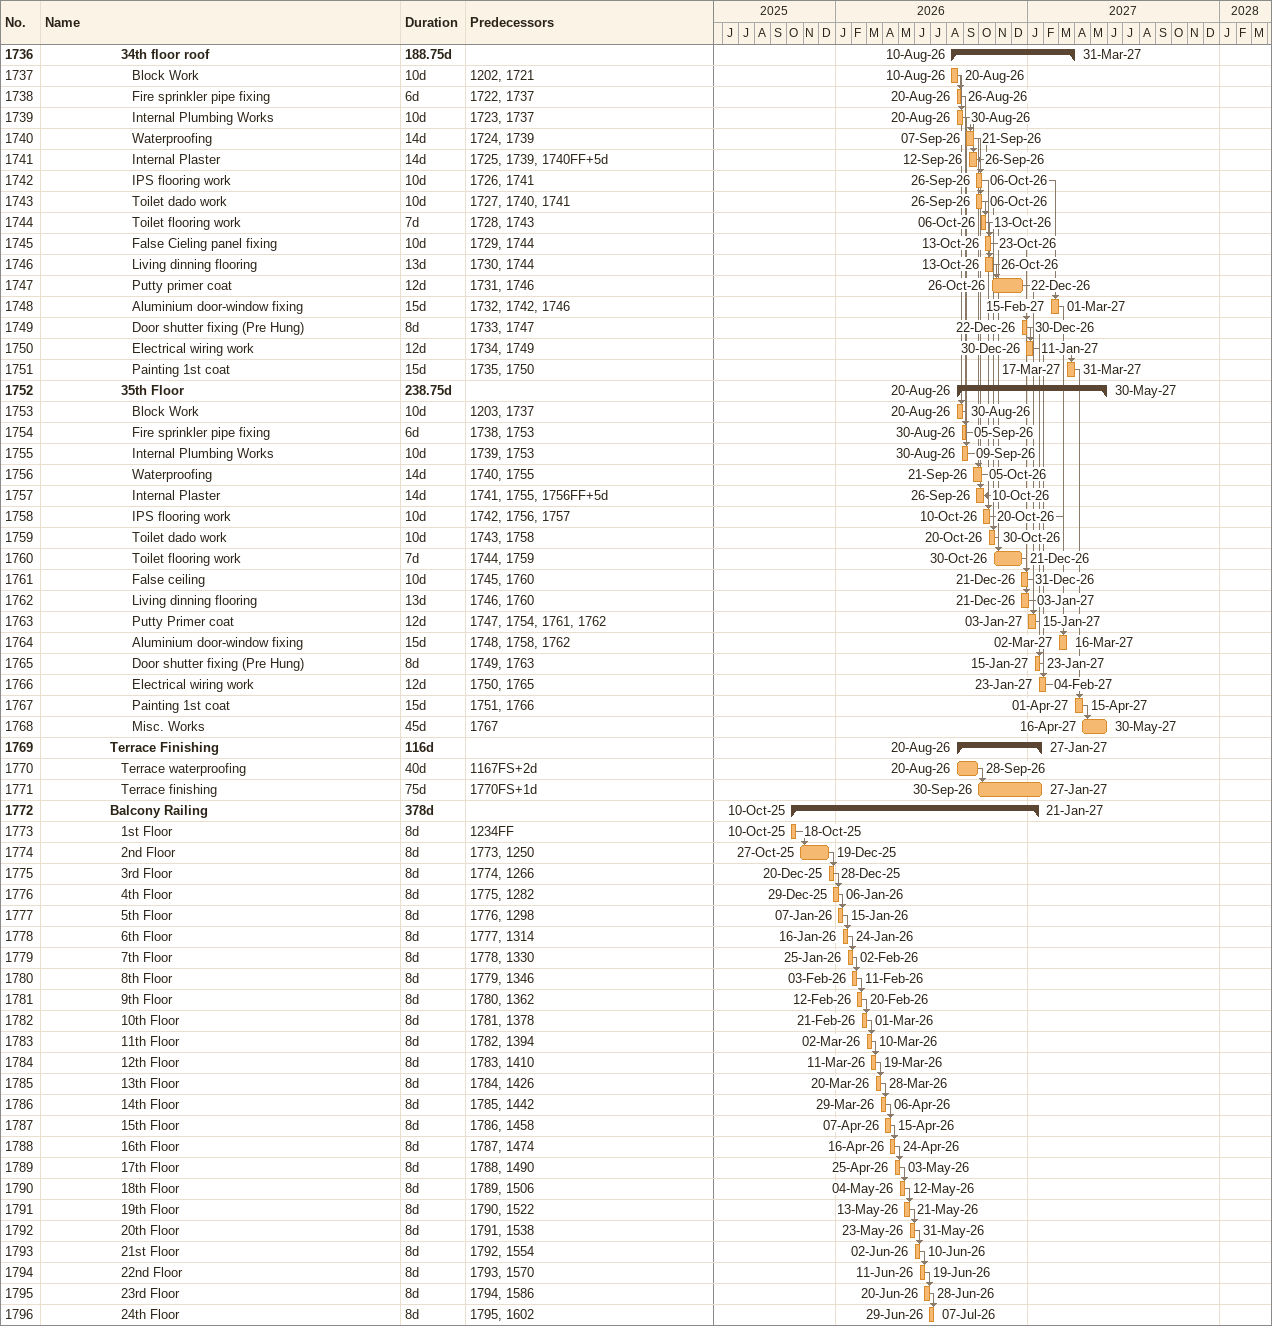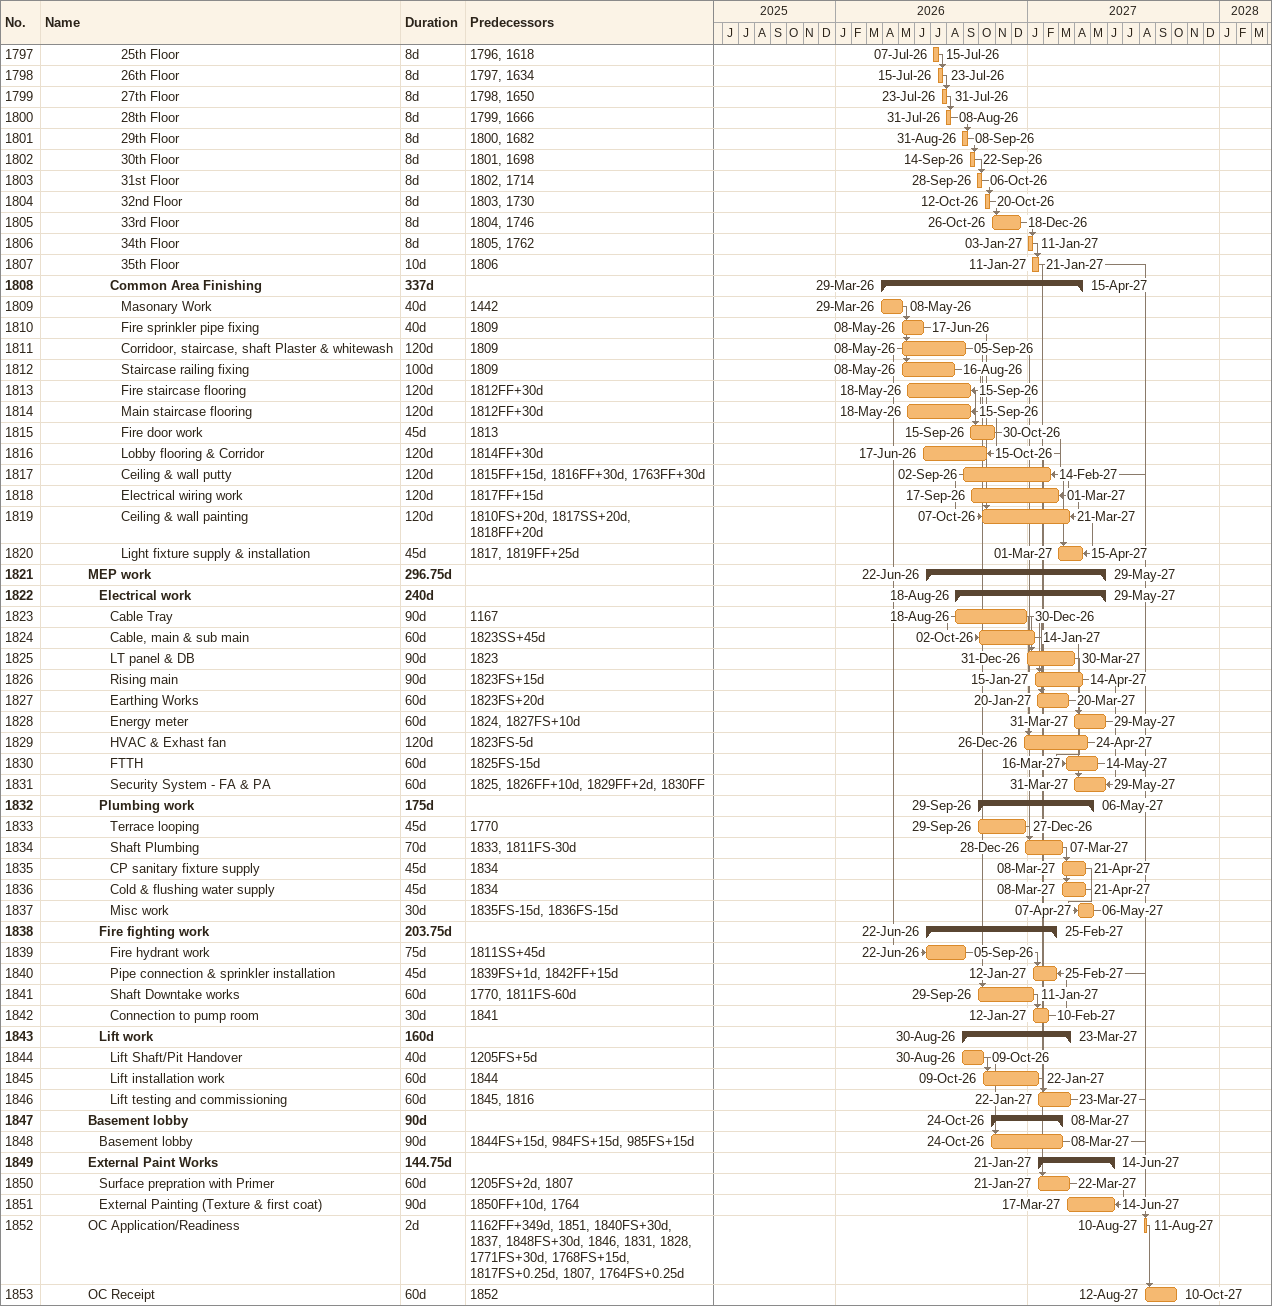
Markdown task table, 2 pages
| ID | Level | Task | Duration | Start | Finish | Predecessors |
|---|---|---|---|---|---|---|
| 1736 | 8 | **34th floor roof** | 188.75d | 2026-08-10 | 2027-03-31 |  |
| 1737 | 9 | Block Work | 10d | 2026-08-10 | 2026-08-20 | 1202, 1721 |
| 1738 | 9 | Fire sprinkler pipe fixing | 6d | 2026-08-20 | 2026-08-26 | 1722, 1737 |
| 1739 | 9 | Internal Plumbing Works | 10d | 2026-08-20 | 2026-08-30 | 1723, 1737 |
| 1740 | 9 | Waterproofing | 14d | 2026-09-07 | 2026-09-21 | 1724, 1739 |
| 1741 | 9 | Internal Plaster | 14d | 2026-09-12 | 2026-09-26 | 1725, 1739, 1740FF+5d |
| 1742 | 9 | IPS flooring work | 10d | 2026-09-26 | 2026-10-06 | 1726, 1741 |
| 1743 | 9 | Toilet dado work | 10d | 2026-09-26 | 2026-10-06 | 1727, 1740, 1741 |
| 1744 | 9 | Toilet flooring work | 7d | 2026-10-06 | 2026-10-13 | 1728, 1743 |
| 1745 | 9 | False Cieling panel fixing | 10d | 2026-10-13 | 2026-10-23 | 1729, 1744 |
| 1746 | 9 | Living dinning flooring | 13d | 2026-10-13 | 2026-10-26 | 1730, 1744 |
| 1747 | 9 | Putty primer coat | 12d | 2026-10-26 | 2026-12-22 | 1731, 1746 |
| 1748 | 9 | Aluminium door-window fixing | 15d | 2027-02-15 | 2027-03-01 | 1732, 1742, 1746 |
| 1749 | 9 | Door shutter fixing (Pre Hung) | 8d | 2026-12-22 | 2026-12-30 | 1733, 1747 |
| 1750 | 9 | Electrical wiring work | 12d | 2026-12-30 | 2027-01-11 | 1734, 1749 |
| 1751 | 9 | Painting 1st coat | 15d | 2027-03-17 | 2027-03-31 | 1735, 1750 |
| 1752 | 8 | **35th Floor** | 238.75d | 2026-08-20 | 2027-05-30 |  |
| 1753 | 9 | Block Work | 10d | 2026-08-20 | 2026-08-30 | 1203, 1737 |
| 1754 | 9 | Fire sprinkler pipe fixing | 6d | 2026-08-30 | 2026-09-05 | 1738, 1753 |
| 1755 | 9 | Internal Plumbing Works | 10d | 2026-08-30 | 2026-09-09 | 1739, 1753 |
| 1756 | 9 | Waterproofing | 14d | 2026-09-21 | 2026-10-05 | 1740, 1755 |
| 1757 | 9 | Internal Plaster | 14d | 2026-09-26 | 2026-10-10 | 1741, 1755, 1756FF+5d |
| 1758 | 9 | IPS flooring work | 10d | 2026-10-10 | 2026-10-20 | 1742, 1756, 1757 |
| 1759 | 9 | Toilet dado work | 10d | 2026-10-20 | 2026-10-30 | 1743, 1758 |
| 1760 | 9 | Toilet flooring work | 7d | 2026-10-30 | 2026-12-21 | 1744, 1759 |
| 1761 | 9 | False ceiling | 10d | 2026-12-21 | 2026-12-31 | 1745, 1760 |
| 1762 | 9 | Living dinning flooring | 13d | 2026-12-21 | 2027-01-03 | 1746, 1760 |
| 1763 | 9 | Putty Primer coat | 12d | 2027-01-03 | 2027-01-15 | 1747, 1754, 1761, 1762 |
| 1764 | 9 | Aluminium door-window fixing | 15d | 2027-03-02 | 2027-03-16 | 1748, 1758, 1762 |
| 1765 | 9 | Door shutter fixing (Pre Hung) | 8d | 2027-01-15 | 2027-01-23 | 1749, 1763 |
| 1766 | 9 | Electrical wiring work | 12d | 2027-01-23 | 2027-02-04 | 1750, 1765 |
| 1767 | 9 | Painting 1st coat | 15d | 2027-04-01 | 2027-04-15 | 1751, 1766 |
| 1768 | 9 | Misc. Works | 45d | 2027-04-16 | 2027-05-30 | 1767 |
| 1769 | 7 | **Terrace Finishing** | 116d | 2026-08-20 | 2027-01-27 |  |
| 1770 | 8 | Terrace waterproofing | 40d | 2026-08-20 | 2026-09-28 | 1167FS+2d |
| 1771 | 8 | Terrace finishing | 75d | 2026-09-30 | 2027-01-27 | 1770FS+1d |
| 1772 | 7 | **Balcony Railing** | 378d | 2025-10-10 | 2027-01-21 |  |
| 1773 | 8 | 1st Floor | 8d | 2025-10-10 | 2025-10-18 | 1234FF |
| 1774 | 8 | 2nd Floor | 8d | 2025-10-27 | 2025-12-19 | 1773, 1250 |
| 1775 | 8 | 3rd Floor | 8d | 2025-12-20 | 2025-12-28 | 1774, 1266 |
| 1776 | 8 | 4th Floor | 8d | 2025-12-29 | 2026-01-06 | 1775, 1282 |
| 1777 | 8 | 5th Floor | 8d | 2026-01-07 | 2026-01-15 | 1776, 1298 |
| 1778 | 8 | 6th Floor | 8d | 2026-01-16 | 2026-01-24 | 1777, 1314 |
| 1779 | 8 | 7th Floor | 8d | 2026-01-25 | 2026-02-02 | 1778, 1330 |
| 1780 | 8 | 8th Floor | 8d | 2026-02-03 | 2026-02-11 | 1779, 1346 |
| 1781 | 8 | 9th Floor | 8d | 2026-02-12 | 2026-02-20 | 1780, 1362 |
| 1782 | 8 | 10th Floor | 8d | 2026-02-21 | 2026-03-01 | 1781, 1378 |
| 1783 | 8 | 11th Floor | 8d | 2026-03-02 | 2026-03-10 | 1782, 1394 |
| 1784 | 8 | 12th Floor | 8d | 2026-03-11 | 2026-03-19 | 1783, 1410 |
| 1785 | 8 | 13th Floor | 8d | 2026-03-20 | 2026-03-28 | 1784, 1426 |
| 1786 | 8 | 14th Floor | 8d | 2026-03-29 | 2026-04-06 | 1785, 1442 |
| 1787 | 8 | 15th Floor | 8d | 2026-04-07 | 2026-04-15 | 1786, 1458 |
| 1788 | 8 | 16th Floor | 8d | 2026-04-16 | 2026-04-24 | 1787, 1474 |
| 1789 | 8 | 17th Floor | 8d | 2026-04-25 | 2026-05-03 | 1788, 1490 |
| 1790 | 8 | 18th Floor | 8d | 2026-05-04 | 2026-05-12 | 1789, 1506 |
| 1791 | 8 | 19th Floor | 8d | 2026-05-13 | 2026-05-21 | 1790, 1522 |
| 1792 | 8 | 20th Floor | 8d | 2026-05-23 | 2026-05-31 | 1791, 1538 |
| 1793 | 8 | 21st Floor | 8d | 2026-06-02 | 2026-06-10 | 1792, 1554 |
| 1794 | 8 | 22nd Floor | 8d | 2026-06-11 | 2026-06-19 | 1793, 1570 |
| 1795 | 8 | 23rd Floor | 8d | 2026-06-20 | 2026-06-28 | 1794, 1586 |
| 1796 | 8 | 24th Floor | 8d | 2026-06-29 | 2026-07-07 | 1795, 1602 |
| 1797 | 8 | 25th Floor | 8d | 2026-07-07 | 2026-07-15 | 1796, 1618 |
| 1798 | 8 | 26th Floor | 8d | 2026-07-15 | 2026-07-23 | 1797, 1634 |
| 1799 | 8 | 27th Floor | 8d | 2026-07-23 | 2026-07-31 | 1798, 1650 |
| 1800 | 8 | 28th Floor | 8d | 2026-07-31 | 2026-08-08 | 1799, 1666 |
| 1801 | 8 | 29th Floor | 8d | 2026-08-31 | 2026-09-08 | 1800, 1682 |
| 1802 | 8 | 30th Floor | 8d | 2026-09-14 | 2026-09-22 | 1801, 1698 |
| 1803 | 8 | 31st Floor | 8d | 2026-09-28 | 2026-10-06 | 1802, 1714 |
| 1804 | 8 | 32nd Floor | 8d | 2026-10-12 | 2026-10-20 | 1803, 1730 |
| 1805 | 8 | 33rd Floor | 8d | 2026-10-26 | 2026-12-18 | 1804, 1746 |
| 1806 | 8 | 34th Floor | 8d | 2027-01-03 | 2027-01-11 | 1805, 1762 |
| 1807 | 8 | 35th Floor | 10d | 2027-01-11 | 2027-01-21 | 1806 |
| 1808 | 7 | **Common Area Finishing** | 337d | 2026-03-29 | 2027-04-15 |  |
| 1809 | 8 | Masonary Work | 40d | 2026-03-29 | 2026-05-08 | 1442 |
| 1810 | 8 | Fire sprinkler pipe fixing | 40d | 2026-05-08 | 2026-06-17 | 1809 |
| 1811 | 8 | Corridoor, staircase, shaft Plaster & whitewash | 120d | 2026-05-08 | 2026-09-05 | 1809 |
| 1812 | 8 | Staircase railing fixing | 100d | 2026-05-08 | 2026-08-16 | 1809 |
| 1813 | 8 | Fire staircase flooring | 120d | 2026-05-18 | 2026-09-15 | 1812FF+30d |
| 1814 | 8 | Main staircase flooring | 120d | 2026-05-18 | 2026-09-15 | 1812FF+30d |
| 1815 | 8 | Fire door work | 45d | 2026-09-15 | 2026-10-30 | 1813 |
| 1816 | 8 | Lobby flooring & Corridor | 120d | 2026-06-17 | 2026-10-15 | 1814FF+30d |
| 1817 | 8 | Ceiling & wall putty | 120d | 2026-09-02 | 2027-02-14 | 1815FF+15d, 1816FF+30d, 1763FF+30d |
| 1818 | 8 | Electrical wiring work | 120d | 2026-09-17 | 2027-03-01 | 1817FF+15d |
| 1819 | 8 | Ceiling & wall painting | 120d | 2026-10-07 | 2027-03-21 | 1810FS+20d, 1817SS+20d, 1818FF+20d |
| 1820 | 8 | Light fixture supply & installation | 45d | 2027-03-01 | 2027-04-15 | 1817, 1819FF+25d |
| 1821 | 5 | **MEP work** | 296.75d | 2026-06-22 | 2027-05-29 |  |
| 1822 | 6 | **Electrical work** | 240d | 2026-08-18 | 2027-05-29 |  |
| 1823 | 7 | Cable Tray | 90d | 2026-08-18 | 2026-12-30 | 1167 |
| 1824 | 7 | Cable, main & sub main | 60d | 2026-10-02 | 2027-01-14 | 1823SS+45d |
| 1825 | 7 | LT panel & DB | 90d | 2026-12-31 | 2027-03-30 | 1823 |
| 1826 | 7 | Rising main | 90d | 2027-01-15 | 2027-04-14 | 1823FS+15d |
| 1827 | 7 | Earthing Works | 60d | 2027-01-20 | 2027-03-20 | 1823FS+20d |
| 1828 | 7 | Energy meter | 60d | 2027-03-31 | 2027-05-29 | 1824, 1827FS+10d |
| 1829 | 7 | HVAC & Exhast fan | 120d | 2026-12-26 | 2027-04-24 | 1823FS-5d |
| 1830 | 7 | FTTH | 60d | 2027-03-16 | 2027-05-14 | 1825FS-15d |
| 1831 | 7 | Security System - FA & PA | 60d | 2027-03-31 | 2027-05-29 | 1825, 1826FF+10d, 1829FF+2d, 1830FF |
| 1832 | 6 | **Plumbing work** | 175d | 2026-09-29 | 2027-05-06 |  |
| 1833 | 7 | Terrace looping | 45d | 2026-09-29 | 2026-12-27 | 1770 |
| 1834 | 7 | Shaft Plumbing | 70d | 2026-12-28 | 2027-03-07 | 1833, 1811FS-30d |
| 1835 | 7 | CP sanitary fixture supply | 45d | 2027-03-08 | 2027-04-21 | 1834 |
| 1836 | 7 | Cold & flushing water supply | 45d | 2027-03-08 | 2027-04-21 | 1834 |
| 1837 | 7 | Misc work | 30d | 2027-04-07 | 2027-05-06 | 1835FS-15d, 1836FS-15d |
| 1838 | 6 | **Fire fighting work** | 203.75d | 2026-06-22 | 2027-02-25 |  |
| 1839 | 7 | Fire hydrant work | 75d | 2026-06-22 | 2026-09-05 | 1811SS+45d |
| 1840 | 7 | Pipe connection & sprinkler installation | 45d | 2027-01-12 | 2027-02-25 | 1839FS+1d, 1842FF+15d |
| 1841 | 7 | Shaft Downtake works | 60d | 2026-09-29 | 2027-01-11 | 1770, 1811FS-60d |
| 1842 | 7 | Connection to pump room | 30d | 2027-01-12 | 2027-02-10 | 1841 |
| 1843 | 6 | **Lift work** | 160d | 2026-08-30 | 2027-03-23 |  |
| 1844 | 7 | Lift Shaft/Pit Handover | 40d | 2026-08-30 | 2026-10-09 | 1205FS+5d |
| 1845 | 7 | Lift installation work | 60d | 2026-10-09 | 2027-01-22 | 1844 |
| 1846 | 7 | Lift testing and commissioning | 60d | 2027-01-22 | 2027-03-23 | 1845, 1816 |
| 1847 | 5 | **Basement lobby** | 90d | 2026-10-24 | 2027-03-08 |  |
| 1848 | 6 | Basement lobby | 90d | 2026-10-24 | 2027-03-08 | 1844FS+15d, 984FS+15d, 985FS+15d |
| 1849 | 5 | **External Paint Works** | 144.75d | 2027-01-21 | 2027-06-14 |  |
| 1850 | 6 | Surface prepration with Primer | 60d | 2027-01-21 | 2027-03-22 | 1205FS+2d, 1807 |
| 1851 | 6 | External Painting (Texture & first coat) | 90d | 2027-03-17 | 2027-06-14 | 1850FF+10d, 1764 |
| 1852 | 5 | OC Application/Readiness | 2d | 2027-08-10 | 2027-08-11 | 1162FF+349d, 1851, 1840FS+30d, 1837, 1848FS+30d, 1846, 1831, 1828, 1771FS+30d, 1768FS+15d, 1817FS+0.25d, 1807, 1764FS+0.25d |
| 1853 | 5 | OC Receipt | 60d | 2027-08-12 | 2027-10-10 | 1852 |
